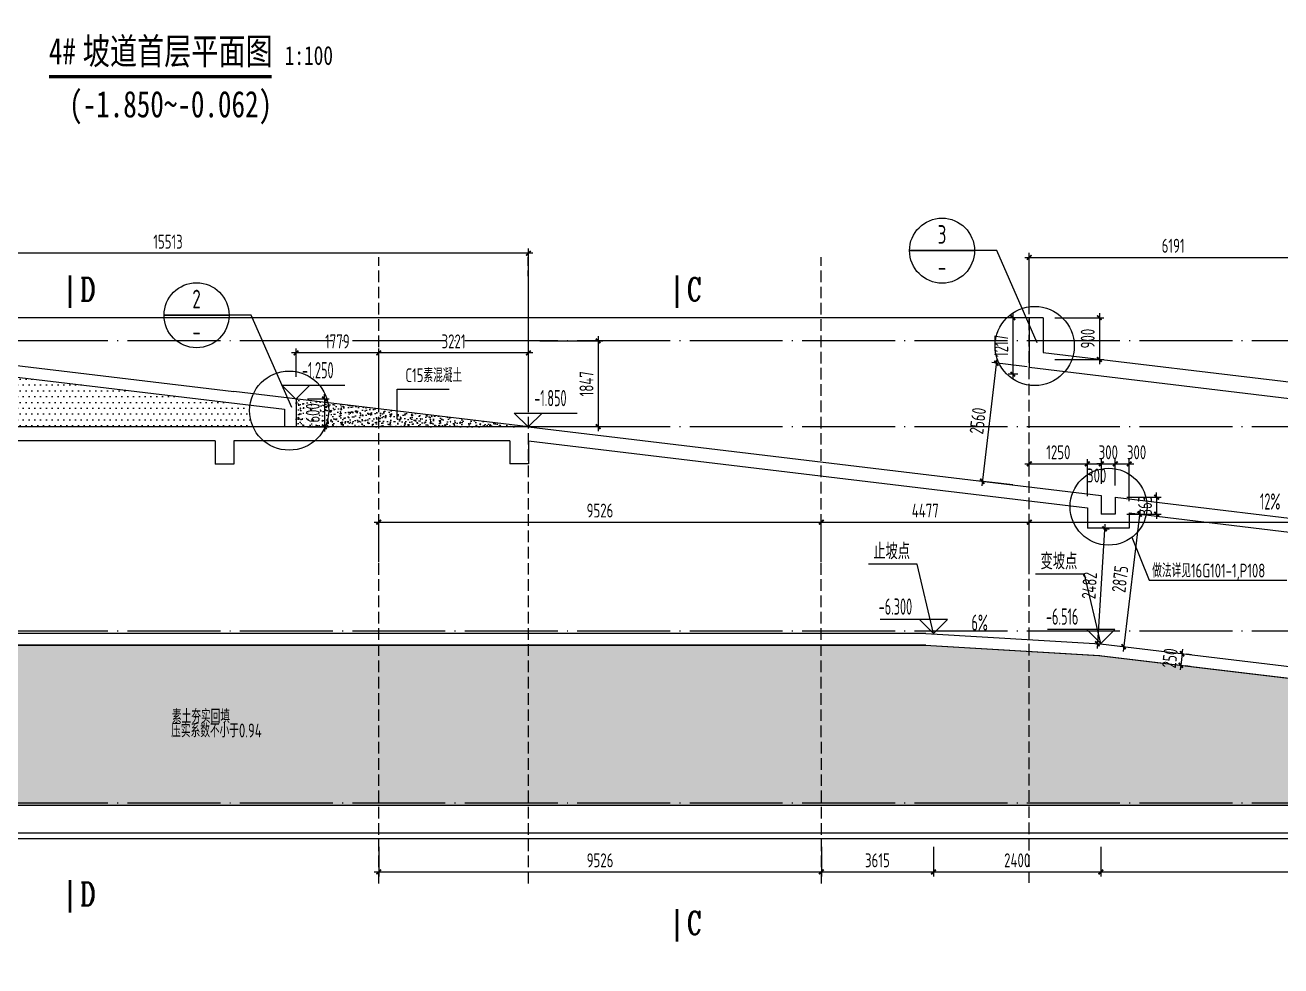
# Model space of a CAD drawing. Extents: x -351812 to 1760238, y -3195696 to 63241.
# Drawn here: x 617166 to 644193, y -1712322 to -1692066 of the extents above; entities that cross this region are included whole.
import ezdxf
from ezdxf.enums import TextEntityAlignment as Align

# ---------------------------------------------------------------- set-up
doc = ezdxf.new("R2010")
doc.units = 0
doc.header["$LTSCALE"] = 1000
doc.header["$MEASUREMENT"] = 0
doc.linetypes.add('DASH', pattern=[0.35, 0.25, -0.1])
doc.linetypes.add('DOTE', pattern=[2.42, 2, -0.2, 0.02, -0.2])
for name, color, linetype in [('01-标注_标高', 200, 'Continuous'), ('01-标注_符号', 200, 'Continuous'), ('02-TEXT_标注', 130, 'Continuous'), ('3', 3, 'Continuous'), ('A-E_楼梯', 171, 'Continuous'), ('A_AXIS-轴线', 1, 'DOTE'), ('A_STR-砼墙', 51, 'Continuous'), ('AXIS', 3, 'Continuous'), ('DIM', 3, 'Continuous'), ('DIM_SYMB', 3, 'Continuous'), ('HATCH', 254, 'Continuous'), ('PUB_DIM', 3, 'Continuous'), ('PUB_TEXT', 7, 'Continuous'), ('THIN', 7, 'Continuous'), ('家具', 252, 'Continuous')]:
    doc.layers.add(name, color=color, linetype=linetype)
doc.styles.add('_TCH_DIM', font='ROS1', dxfattribs={"width": 0.8, "bigfont": 'JD'})
doc.styles.add('_TCH_LABEL', font='COMPLEX', dxfattribs={"bigfont": 'GBCBIG'})
doc.styles.get("Standard").update_dxf_attribs({"font": 'STXIHEI.TTF', "width": 0.75})
doc.styles.add('TSSD_Dimension', font='tssdeng.shx', dxfattribs={"width": 0.7, "bigfont": 'hztxt.shx'})
doc.styles.add('TSSD_Num', font='Tssdeng.shx', dxfattribs={"width": 0.7, "bigfont": 'hztxt.shx'})
doc.styles.add('TSSD_Rein', font='tssdeng.shx', dxfattribs={"width": 0.7, "bigfont": 'hztxt.shx'})
doc.dimstyles.new('TSAN_50_100', dxfattribs={"dimtxt": 350, "dimasz": 100, "dimexe": 100, "dimexo": 250, "dimgap": 100, "dimtad": 2, "dimlfac": 0.5, "dimzin": 0, "dimdsep": 46, "dimtxsty": 'TSSD_Dimension', "dimblk": 'CLOSEDBLANK', "dimblk1": 'CLOSEDBLANK', "dimblk2": 'CLOSEDBLANK', "dimcen": 0, "dimdle": 100, "dimclrt": 7, "dimadec": 0, "dimazin": 0, "dimtfac": 1, "dimtdec": 0, "dimtix": 1, "dimtmove": 2, "dimatfit": 3, "dimldrblk": 'CLOSEDBLANK', "dimfxl": 1, "dimtolj": 1, "dimtzin": 0, "dimarcsym": 0})
doc.dimstyles.new('TSSD_100_100', dxfattribs={"dimtxt": 300, "dimasz": 100, "dimexe": 100, "dimexo": 250, "dimgap": 100, "dimtad": 1, "dimdec": 0, "dimzin": 0, "dimdsep": 46, "dimtxsty": 'TSSD_Dimension', "dimblk": 'ARCHTICK', "dimblk1": 'ARCHTICK', "dimblk2": 'ARCHTICK', "dimcen": 0, "dimdle": 100, "dimclrt": 7, "dimadec": 0, "dimazin": 0, "dimtfac": 1, "dimtdec": 0, "dimtix": 1, "dimtmove": 2, "dimatfit": 3, "dimfxl": 1, "dimtolj": 1, "dimtzin": 0, "dimarcsym": 0})
pattern_1 = [(0, (0, -1563.02), (62.5, 125), [0, -125])]
pattern_2 = [(50, (0, -1563.02), (215.178055, -18.82564), [22.5, -247.5]), (355, (0, -1563.02), (-41.6254, 225.65764), [18, -198]), (100.4514, (17.93, -1564.59), (173.552815, 206.831863), [19.122057, -210.342634]), (46.1842, (0, -1503.02), (320.172315, -49.655704), [33.75, -371.25]), (96.6356, (26.68, -1507.15), (280.39881, 292.23536), [28.683086, -315.5139]), (351.1842, (0, -1503), (280.398584, 292.23558), [27, -297]), (21, (30, -1518.02), (179.072116, -120.785667), [22.5, -247.5]), (326, (30, -1518.02), (72.9946, 217.545014), [18, -198]), (71.4514, (44.92, -1528.08), (252.066789, 96.75915), [19.122057, -210.342634]), (37.5, (0, -1563.02), (3.6479566, 99.868156), [0, -195.6, 0, -201, 0, -198.75]), (7.5, (0, -1563.02), (78.920861, 118.3235136), [0, -114.6, 0, -191.1, 0, -75.75]), (327.5, (-66.9, -1563.02), (160.146731, -6.7664615), [0, -75, 0, -234, 0, -310.5]), (317.5, (-96.9, -1563.02), (174.955851, 30.031495), [0, -97.5, 0, -155.4, 0, -220.5])]

# ---------------------------------------------------------------- blocks, each defined once
blk = doc.blocks.new('_ArchTick')
at = {"color": 0, "linetype": 'ByBlock', "const_width": 0.4}
blk.add_lwpolyline([(-0.5, -0.5), (0.5, 0.5)], dxfattribs=at)
blk = doc.blocks.new('*D5')
at = {"layer": 'Defpoints', "color": 0, "transparency": 16777216}
for p in [(634302, -1702767), (624776, -1703879), (634302, -1703879)]:
    blk.add_point(p, dxfattribs=at)
at = {"layer": 'DIM', "color": 0, "lineweight": -2, "transparency": 16777216}
for p, q in [((624776, -1703629), (624776, -1702667)), ((634302, -1703629), (634302, -1702667)), ((624676, -1702767), (634402, -1702767))]:
    blk.add_line(p, q, dxfattribs=at)
at = {"layer": 'DIM', "color": 0, "lineweight": -2, "transparency": 16777216, "xscale": 100, "yscale": 100, "zscale": 100, "rotation": 180}
blk.add_blockref('_ArchTick', (624776, -1702767), dxfattribs=at)
at = {"layer": 'DIM', "color": 0, "lineweight": -2, "transparency": 16777216, "xscale": 100, "yscale": 100, "zscale": 100}
blk.add_blockref('_ArchTick', (634302, -1702767), dxfattribs=at)
at = {"layer": 'DIM', "color": 7, "transparency": 16777216, "insert": (629539, -1702517), "char_height": 300, "attachment_point": 5, "style": 'TSSD_Dimension'}
blk.add_mtext('\\A1;9526', dxfattribs=at)
blk = doc.blocks.new('*D6')
at = {"layer": 'Defpoints', "color": 0, "transparency": 16777216}
for p in [(638779, -1702767), (634302, -1703879), (638779, -1703879)]:
    blk.add_point(p, dxfattribs=at)
at = {"layer": 'DIM', "color": 0, "lineweight": -2, "transparency": 16777216}
for p, q in [((634302, -1703629), (634302, -1702667)), ((638779, -1703629), (638779, -1702667)), ((634202, -1702767), (638879, -1702767))]:
    blk.add_line(p, q, dxfattribs=at)
at = {"layer": 'DIM', "color": 0, "lineweight": -2, "transparency": 16777216, "xscale": 100, "yscale": 100, "zscale": 100, "rotation": 180}
blk.add_blockref('_ArchTick', (634302, -1702767), dxfattribs=at)
at = {"layer": 'DIM', "color": 0, "lineweight": -2, "transparency": 16777216, "xscale": 100, "yscale": 100, "zscale": 100}
blk.add_blockref('_ArchTick', (638779, -1702767), dxfattribs=at)
at = {"layer": 'DIM', "color": 7, "transparency": 16777216, "insert": (636540, -1702517), "char_height": 300, "attachment_point": 5, "style": 'TSSD_Dimension'}
blk.add_mtext('\\A1;4477', dxfattribs=at)
blk = doc.blocks.new('*D7')
at = {"layer": 'Defpoints', "color": 0, "transparency": 16777216}
for p in [(657101, -1702767), (638779, -1703879), (657101, -1703879)]:
    blk.add_point(p, dxfattribs=at)
at = {"layer": 'DIM', "color": 0, "lineweight": -2, "transparency": 16777216}
for p, q in [((638779, -1703629), (638779, -1702667)), ((657101, -1703629), (657101, -1702667)), ((638679, -1702767), (657201, -1702767))]:
    blk.add_line(p, q, dxfattribs=at)
at = {"layer": 'DIM', "color": 0, "lineweight": -2, "transparency": 16777216, "xscale": 100, "yscale": 100, "zscale": 100, "rotation": 180}
blk.add_blockref('_ArchTick', (638779, -1702767), dxfattribs=at)
at = {"layer": 'DIM', "color": 0, "lineweight": -2, "transparency": 16777216, "xscale": 100, "yscale": 100, "zscale": 100}
blk.add_blockref('_ArchTick', (657101, -1702767), dxfattribs=at)
at = {"layer": 'DIM', "color": 7, "transparency": 16777216, "insert": (647940, -1702517), "char_height": 300, "attachment_point": 5, "style": 'TSSD_Dimension'}
blk.add_mtext('\\A1;18322', dxfattribs=at)
blk = doc.blocks.new('*D21')
at = {"layer": 'Defpoints', "color": 0, "transparency": 16777216}
for p in [(636718, -1709507), (640318, -1709507), (640318, -1710298)]:
    blk.add_point(p, dxfattribs=at)
at = {"layer": 'DIM', "color": 0, "lineweight": -2, "transparency": 16777216}
for p, q in [((636718, -1709757), (636718, -1710398)), ((640318, -1709757), (640318, -1710398)), ((636618, -1710298), (640418, -1710298))]:
    blk.add_line(p, q, dxfattribs=at)
at = {"layer": 'DIM', "color": 0, "lineweight": -2, "transparency": 16777216, "xscale": 100, "yscale": 100, "zscale": 100, "rotation": 180}
blk.add_blockref('_ArchTick', (636718, -1710298), dxfattribs=at)
at = {"layer": 'DIM', "color": 0, "lineweight": -2, "transparency": 16777216, "xscale": 100, "yscale": 100, "zscale": 100}
blk.add_blockref('_ArchTick', (640318, -1710298), dxfattribs=at)
at = {"layer": 'DIM', "color": 7, "transparency": 16777216, "insert": (638518, -1710048), "char_height": 300, "attachment_point": 5, "style": 'TSSD_Dimension'}
blk.add_mtext('\\A1;2400', dxfattribs=at)
blk = doc.blocks.new('*D22')
at = {"layer": 'Defpoints', "color": 0, "transparency": 16777216}
for p in [(624777, -1709507), (634303, -1709507), (634303, -1710298)]:
    blk.add_point(p, dxfattribs=at)
at = {"layer": 'DIM', "color": 0, "lineweight": -2, "transparency": 16777216}
for p, q in [((624777, -1709757), (624777, -1710398)), ((634303, -1709757), (634303, -1710398)), ((624677, -1710298), (634403, -1710298))]:
    blk.add_line(p, q, dxfattribs=at)
at = {"layer": 'DIM', "color": 0, "lineweight": -2, "transparency": 16777216, "xscale": 100, "yscale": 100, "zscale": 100, "rotation": 180}
blk.add_blockref('_ArchTick', (624777, -1710298), dxfattribs=at)
at = {"layer": 'DIM', "color": 0, "lineweight": -2, "transparency": 16777216, "xscale": 100, "yscale": 100, "zscale": 100}
blk.add_blockref('_ArchTick', (634303, -1710298), dxfattribs=at)
at = {"layer": 'DIM', "color": 7, "transparency": 16777216, "insert": (629540, -1710048), "char_height": 300, "attachment_point": 5, "style": 'TSSD_Dimension'}
blk.add_mtext('\\A1;9526', dxfattribs=at)
blk = doc.blocks.new('*D29')
at = {"layer": 'Defpoints', "color": 0, "transparency": 16777216}
for p in [(640029, -1701513), (638779, -1702009), (640029, -1702461)]:
    blk.add_point(p, dxfattribs=at)
at = {"layer": 'DIM', "color": 0, "lineweight": -2, "transparency": 16777216}
for p, q in [((638679, -1701513), (640129, -1701513)), ((638779, -1701759), (638779, -1701413)), ((640029, -1702211), (640029, -1701413))]:
    blk.add_line(p, q, dxfattribs=at)
at = {"layer": 'DIM', "color": 0, "lineweight": -2, "transparency": 16777216, "xscale": 100, "yscale": 100, "zscale": 100, "rotation": 180}
blk.add_blockref('_ArchTick', (638779, -1701513), dxfattribs=at)
at = {"layer": 'DIM', "color": 0, "lineweight": -2, "transparency": 16777216, "xscale": 100, "yscale": 100, "zscale": 100}
blk.add_blockref('_ArchTick', (640029, -1701513), dxfattribs=at)
at = {"layer": 'DIM', "color": 7, "transparency": 16777216, "insert": (639404, -1701263), "char_height": 300, "attachment_point": 5, "style": 'TSSD_Dimension'}
blk.add_mtext('\\A1;1250', dxfattribs=at)
blk = doc.blocks.new('*D30')
at = {"layer": 'Defpoints', "color": 0, "transparency": 16777216}
for p in [(640329, -1701513), (640329, -1702195), (640029, -1702461)]:
    blk.add_point(p, dxfattribs=at)
at = {"layer": 'DIM', "color": 0, "lineweight": -2, "transparency": 16777216}
for p, q in [((639929, -1701513), (640429, -1701513)), ((640029, -1702211), (640029, -1701413)), ((640329, -1701945), (640329, -1701413))]:
    blk.add_line(p, q, dxfattribs=at)
at = {"layer": 'DIM', "color": 0, "lineweight": -2, "transparency": 16777216, "xscale": 100, "yscale": 100, "zscale": 100, "rotation": 180}
blk.add_blockref('_ArchTick', (640029, -1701513), dxfattribs=at)
at = {"layer": 'DIM', "color": 0, "lineweight": -2, "transparency": 16777216, "xscale": 100, "yscale": 100, "zscale": 100}
blk.add_blockref('_ArchTick', (640329, -1701513), dxfattribs=at)
at = {"layer": 'DIM', "color": 7, "transparency": 16777216, "insert": (640229, -1701763), "char_height": 300, "attachment_point": 5, "style": 'TSSD_Dimension'}
blk.add_mtext('\\A1;300', dxfattribs=at)
blk = doc.blocks.new('*D31')
at = {"layer": 'Defpoints', "color": 0, "transparency": 16777216}
for p in [(640629, -1701513), (640329, -1702195), (640629, -1702231)]:
    blk.add_point(p, dxfattribs=at)
at = {"layer": 'DIM', "color": 0, "lineweight": -2, "transparency": 16777216}
for p, q in [((640329, -1701513), (640229, -1701513)), ((640329, -1701945), (640329, -1701413)), ((640329, -1701513), (640629, -1701513)), ((640629, -1701981), (640629, -1701413)), ((640629, -1701513), (640729, -1701513))]:
    blk.add_line(p, q, dxfattribs=at)
at = {"layer": 'DIM', "color": 0, "lineweight": -2, "transparency": 16777216, "xscale": 100, "yscale": 100, "zscale": 100}
blk.add_blockref('_ArchTick', (640329, -1701513), dxfattribs=at)
at = {"layer": 'DIM', "color": 0, "lineweight": -2, "transparency": 16777216, "xscale": 100, "yscale": 100, "zscale": 100, "rotation": 180}
blk.add_blockref('_ArchTick', (640629, -1701513), dxfattribs=at)
at = {"layer": 'DIM', "color": 7, "transparency": 16777216, "insert": (640479, -1701263), "char_height": 300, "attachment_point": 5, "style": 'TSSD_Dimension'}
blk.add_mtext('\\A1;300', dxfattribs=at)
blk = doc.blocks.new('*D32')
at = {"layer": 'Defpoints', "color": 0, "transparency": 16777216}
for p in [(640929, -1701513), (640629, -1702231), (640929, -1702569)]:
    blk.add_point(p, dxfattribs=at)
at = {"layer": 'DIM', "color": 0, "lineweight": -2, "transparency": 16777216}
for p, q in [((640529, -1701513), (641029, -1701513)), ((640629, -1701981), (640629, -1701413)), ((640929, -1702319), (640929, -1701413))]:
    blk.add_line(p, q, dxfattribs=at)
at = {"layer": 'DIM', "color": 0, "lineweight": -2, "transparency": 16777216, "xscale": 100, "yscale": 100, "zscale": 100, "rotation": 180}
blk.add_blockref('_ArchTick', (640629, -1701513), dxfattribs=at)
at = {"layer": 'DIM', "color": 0, "lineweight": -2, "transparency": 16777216, "xscale": 100, "yscale": 100, "zscale": 100}
blk.add_blockref('_ArchTick', (640929, -1701513), dxfattribs=at)
at = {"layer": 'DIM', "color": 7, "transparency": 16777216, "insert": (641087, -1701263), "char_height": 300, "attachment_point": 5, "style": 'TSSD_Dimension'}
blk.add_mtext('\\A1;300', dxfattribs=at)
blk = doc.blocks.new('*D33')
at = {"layer": 'Defpoints', "color": 0, "transparency": 16777216}
for p in [(640629, -1702231), (640629, -1702594), (641519, -1702594)]:
    blk.add_point(p, dxfattribs=at)
at = {"layer": 'DIM', "color": 0, "lineweight": -2, "transparency": 16777216}
for p, q in [((641519, -1702231), (641519, -1702131)), ((640879, -1702231), (641619, -1702231)), ((641519, -1702231), (641519, -1702594)), ((640879, -1702594), (641619, -1702594)), ((641519, -1702594), (641519, -1702694))]:
    blk.add_line(p, q, dxfattribs=at)
at = {"layer": 'DIM', "color": 0, "lineweight": -2, "transparency": 16777216, "xscale": 100, "yscale": 100, "zscale": 100}
for p, rotation in [((641519, -1702231), 270), ((641519, -1702594), 90)]:
    blk.add_blockref('_ArchTick', p, dxfattribs=dict(at, rotation=rotation))
at = {"layer": 'DIM', "color": 7, "transparency": 16777216, "insert": (641269, -1702412), "char_height": 300, "attachment_point": 5, "rotation": 90, "style": 'TSSD_Dimension'}
blk.add_mtext('\\A1;363', dxfattribs=at)
blk = doc.blocks.new('*D38')
at = {"layer": 'Defpoints', "color": 0, "transparency": 16777216}
for p in [(624776, -1699125), (624776, -1700492), (627997, -1700492)]:
    blk.add_point(p, dxfattribs=at)
at = {"layer": 'DIM', "color": 0, "lineweight": -2, "transparency": 16777216}
for p, q in [((628097, -1699125), (624676, -1699125)), ((624776, -1700242), (624776, -1699025)), ((627997, -1700242), (627997, -1699025))]:
    blk.add_line(p, q, dxfattribs=at)
at = {"layer": 'DIM', "color": 0, "lineweight": -2, "transparency": 16777216, "xscale": 100, "yscale": 100, "zscale": 100, "rotation": 180}
blk.add_blockref('_ArchTick', (624776, -1699125), dxfattribs=at)
at = {"layer": 'DIM', "color": 0, "lineweight": -2, "transparency": 16777216, "xscale": 100, "yscale": 100, "zscale": 100}
blk.add_blockref('_ArchTick', (627997, -1699125), dxfattribs=at)
at = {"layer": 'DIM', "color": 7, "transparency": 16777216, "insert": (626387, -1698875), "char_height": 300, "attachment_point": 5, "style": 'TSSD_Dimension'}
blk.add_mtext('\\A1;3221', dxfattribs=at)
blk = doc.blocks.new('ts_idx')
at = {"color": 0, "linetype": 'ByBlock', "lineweight": -2}
blk.add_line((-0.5, 0), (0.5, 0), dxfattribs=at)
blk.add_circle((0, 0), 0.5, dxfattribs=at)
at = {"color": 0, "linetype": 'ByBlock', "lineweight": -2, "style": 'TSSD_Num', "width": 0.7}
for tag, p in [('1', (0, 0.25)), ('A', (0, -0.25))]:
    blk.add_attdef(tag, text='', height=0.286, dxfattribs=at).set_placement(p, align=Align.MIDDLE_CENTER)
blk = doc.blocks.new('*D148')
at = {"layer": 'Defpoints', "color": 0, "transparency": 16777216}
for p in [(612484, -1696979), (612484, -1698359), (627997, -1700465)]:
    blk.add_point(p, dxfattribs=at)
at = {"layer": 'DIM', "color": 0, "lineweight": -2, "transparency": 16777216}
for p, q in [((628097, -1696979), (612384, -1696979)), ((612484, -1698109), (612484, -1696879)), ((627997, -1700215), (627997, -1696879))]:
    blk.add_line(p, q, dxfattribs=at)
at = {"layer": 'DIM', "color": 0, "lineweight": -2, "transparency": 16777216, "xscale": 100, "yscale": 100, "zscale": 100, "rotation": 180}
blk.add_blockref('_ArchTick', (612484, -1696979), dxfattribs=at)
at = {"layer": 'DIM', "color": 0, "lineweight": -2, "transparency": 16777216, "xscale": 100, "yscale": 100, "zscale": 100}
blk.add_blockref('_ArchTick', (627997, -1696979), dxfattribs=at)
at = {"layer": 'DIM', "color": 7, "transparency": 16777216, "insert": (620241, -1696729), "char_height": 300, "attachment_point": 5, "style": 'TSSD_Dimension'}
blk.add_mtext('\\A1;15513', dxfattribs=at)
blk = doc.blocks.new('*D157')
at = {"layer": 'Defpoints', "color": 0, "transparency": 16777216}
for p in [(642024, -1705596), (641995, -1705844), (642039, -1705850)]:
    blk.add_point(p, dxfattribs=at)
at = {"layer": 'DIM', "color": 0, "lineweight": -2, "transparency": 16777216}
for p, q in [((642068, -1705601), (642039, -1705850)), ((642068, -1705601), (642080, -1705502)), ((642273, -1705626), (642167, -1705613)), ((642039, -1705850), (642027, -1705949)), ((642243, -1705874), (642138, -1705861))]:
    blk.add_line(p, q, dxfattribs=at)
at = {"layer": 'DIM', "color": 0, "lineweight": -2, "transparency": 16777216, "xscale": 100, "yscale": 100, "zscale": 100}
for p, rotation in [((642068, -1705601), 263.2000000000007), ((642039, -1705850), 83.20000000000067)]:
    blk.add_blockref('_ArchTick', p, dxfattribs=dict(at, rotation=rotation))
at = {"layer": 'DIM', "color": 7, "transparency": 16777216, "insert": (641805, -1705696), "char_height": 300, "attachment_point": 5, "rotation": 83.2, "style": 'TSSD_Dimension'}
blk.add_mtext('\\A1;250', dxfattribs=at)
blk = doc.blocks.new('*D158')
at = {"layer": 'Defpoints', "color": 0, "transparency": 16777216}
for p in [(638779, -1698365), (638424, -1699581), (638779, -1699581)]:
    blk.add_point(p, dxfattribs=at)
at = {"layer": 'DIM', "color": 0, "lineweight": -2, "transparency": 16777216}
for p, q in [((638529, -1698365), (638324, -1698365)), ((638424, -1698265), (638424, -1699681)), ((638529, -1699581), (638324, -1699581))]:
    blk.add_line(p, q, dxfattribs=at)
at = {"layer": 'DIM', "color": 0, "lineweight": -2, "transparency": 16777216, "xscale": 100, "yscale": 100, "zscale": 100}
for p, rotation in [((638424, -1698365), 90), ((638424, -1699581), 270)]:
    blk.add_blockref('_ArchTick', p, dxfattribs=dict(at, rotation=rotation))
at = {"layer": 'DIM', "color": 7, "transparency": 16777216, "insert": (638174, -1698973), "char_height": 300, "attachment_point": 5, "rotation": 90, "style": 'TSSD_Dimension'}
blk.add_mtext('\\A1;1217', dxfattribs=at)
blk = doc.blocks.new('*D159')
at = {"layer": 'Defpoints', "color": 0, "transparency": 16777216}
for p in [(639079, -1698365), (639079, -1699265), (640286, -1699265)]:
    blk.add_point(p, dxfattribs=at)
at = {"layer": 'DIM', "color": 0, "lineweight": -2, "transparency": 16777216}
for p, q in [((639329, -1698365), (640386, -1698365)), ((640286, -1698265), (640286, -1699365)), ((639329, -1699265), (640386, -1699265))]:
    blk.add_line(p, q, dxfattribs=at)
at = {"layer": 'DIM', "color": 0, "lineweight": -2, "transparency": 16777216, "xscale": 100, "yscale": 100, "zscale": 100}
for p, rotation in [((640286, -1698365), 90), ((640286, -1699265), 270)]:
    blk.add_blockref('_ArchTick', p, dxfattribs=dict(at, rotation=rotation))
at = {"layer": 'DIM', "color": 7, "transparency": 16777216, "insert": (640036, -1698815), "char_height": 300, "attachment_point": 5, "rotation": 90, "style": 'TSSD_Dimension'}
blk.add_mtext('\\A1;900', dxfattribs=at)
blk = doc.blocks.new('*D163')
at = {"layer": 'Defpoints', "color": 0, "transparency": 16777216}
for p in [(622997, -1700115), (622997, -1700715), (623608, -1700715)]:
    blk.add_point(p, dxfattribs=at)
at = {"layer": 'DIM', "color": 0, "lineweight": -2, "transparency": 16777216}
for p, q in [((623247, -1700115), (623708, -1700115)), ((623608, -1700115), (623608, -1700015)), ((623608, -1700115), (623608, -1700715)), ((623247, -1700715), (623708, -1700715)), ((623608, -1700715), (623608, -1700815))]:
    blk.add_line(p, q, dxfattribs=at)
at = {"layer": 'DIM', "color": 0, "lineweight": -2, "transparency": 16777216, "xscale": 100, "yscale": 100, "zscale": 100}
for p, rotation in [((623608, -1700115), 270), ((623608, -1700715), 90)]:
    blk.add_blockref('_ArchTick', p, dxfattribs=dict(at, rotation=rotation))
at = {"layer": 'DIM', "color": 7, "transparency": 16777216, "insert": (623358, -1700415), "char_height": 300, "attachment_point": 5, "rotation": 90, "style": 'TSSD_Dimension'}
blk.add_mtext('\\A1;600', dxfattribs=at)
blk = doc.blocks.new('*D164')
at = {"layer": 'Defpoints', "color": 0, "transparency": 16777216}
for p in [(622997, -1699125), (622997, -1699892), (624776, -1700106)]:
    blk.add_point(p, dxfattribs=at)
at = {"layer": 'DIM', "color": 0, "lineweight": -2, "transparency": 16777216}
for p, q in [((624876, -1699125), (622897, -1699125)), ((622997, -1699642), (622997, -1699025)), ((624776, -1699856), (624776, -1699025))]:
    blk.add_line(p, q, dxfattribs=at)
at = {"layer": 'DIM', "color": 0, "lineweight": -2, "transparency": 16777216, "xscale": 100, "yscale": 100, "zscale": 100, "rotation": 180}
blk.add_blockref('_ArchTick', (622997, -1699125), dxfattribs=at)
at = {"layer": 'DIM', "color": 0, "lineweight": -2, "transparency": 16777216, "xscale": 100, "yscale": 100, "zscale": 100}
blk.add_blockref('_ArchTick', (624776, -1699125), dxfattribs=at)
at = {"layer": 'DIM', "color": 7, "transparency": 16777216, "insert": (623887, -1698875), "char_height": 300, "attachment_point": 5, "style": 'TSSD_Dimension'}
blk.add_mtext('\\A1;1779', dxfattribs=at)
blk = doc.blocks.new('*D210')
at = {"layer": 'Defpoints', "color": 0, "transparency": 16777216}
for p in [(627997, -1698865), (627997, -1700711), (629498, -1700711)]:
    blk.add_point(p, dxfattribs=at)
at = {"layer": 'DIM', "color": 0, "lineweight": -2, "transparency": 16777216}
for p, q in [((628247, -1698865), (629598, -1698865)), ((629498, -1698765), (629498, -1700811)), ((628247, -1700711), (629598, -1700711))]:
    blk.add_line(p, q, dxfattribs=at)
at = {"layer": 'DIM', "color": 0, "lineweight": -2, "transparency": 16777216, "xscale": 100, "yscale": 100, "zscale": 100}
for p, rotation in [((629498, -1698865), 90), ((629498, -1700711), 270)]:
    blk.add_blockref('_ArchTick', p, dxfattribs=dict(at, rotation=rotation))
at = {"layer": 'DIM', "color": 7, "transparency": 16777216, "insert": (629248, -1699788), "char_height": 300, "attachment_point": 5, "rotation": 90, "style": 'TSSD_Dimension'}
blk.add_mtext('\\A1;1847', dxfattribs=at)
blk = doc.blocks.new('_ClosedBlank')
at = {"color": 0}
blk.add_lwpolyline([(0, 0, 0, 0.658, 0), (-2.5, 0, 0.658, 0.658, 0)], format="xyseb", dxfattribs=at)
blk = doc.blocks.new('*D231')
at = {"layer": 'Defpoints', "color": 0, "transparency": 16777216}
for p in [(662275, -1615484), (659355, -1615724), (663898, -1616441), (660231, -1617603), (666712, -1629133)]:
    blk.add_point(p, dxfattribs=at)
at = {"layer": 'DIM', "color": 0, "lineweight": -2, "transparency": 16777216}
blk.add_line((663844, -1616197), (663588, -1615040), dxfattribs=at)
blk.add_arc((667720, -1633681), 18994, 102.8017, 114.6769, dxfattribs=at)
at = {"layer": 'DIM', "color": 0, "lineweight": -2, "transparency": 16777216, "xscale": 100, "yscale": 100, "zscale": 100}
for p, rotation in [((663609, -1615137), 12.65083856038413), ((659700, -1616464), 204.8277665480885)]:
    blk.add_blockref('_ClosedBlank', p, dxfattribs=dict(at, rotation=rotation))
blk = doc.blocks.new('*D232')
at = {"layer": 'Defpoints', "color": 0, "transparency": 16777216}
for p in [(659355, -1615724), (657265, -1617487), (660231, -1617603), (653938, -1621626), (662721, -1631210)]:
    blk.add_point(p, dxfattribs=at)
at = {"layer": 'DIM', "color": 0, "lineweight": -2, "transparency": 16777216}
blk.add_line((653769, -1621442), (652965, -1620564), dxfattribs=at)
blk.add_arc((670550, -1639755), 25929, 115.1996, 132.279, dxfattribs=at)
at = {"layer": 'DIM', "color": 0, "lineweight": -2, "transparency": 16777216, "xscale": 100, "yscale": 100, "zscale": 100}
for p, rotation in [((659600, -1616250), 25.08907469892054), ((653032, -1620637), 222.3895292375906)]:
    blk.add_blockref('_ClosedBlank', p, dxfattribs=dict(at, rotation=rotation))
blk = doc.blocks.new('*D282')
at = {"layer": 'Defpoints', "color": 0, "transparency": 16777216}
for p in [(640829, -1702557), (640486, -1705412), (640808, -1705450)]:
    blk.add_point(p, dxfattribs=at)
at = {"layer": 'DIM', "color": 0, "lineweight": -2, "transparency": 16777216}
for p, q in [((641163, -1702496), (640797, -1705549)), ((641077, -1702587), (641250, -1702607)), ((640735, -1705441), (640908, -1705462))]:
    blk.add_line(p, q, dxfattribs=at)
at = {"layer": 'DIM', "color": 0, "lineweight": -2, "transparency": 16777216, "xscale": 100, "yscale": 100, "zscale": 100}
for p, rotation in [((641151, -1702595), 83.15722658736848), ((640808, -1705450), 263.1572265873685)]:
    blk.add_blockref('_ArchTick', p, dxfattribs=dict(at, rotation=rotation))
at = {"layer": 'DIM', "color": 7, "transparency": 16777216, "insert": (640732, -1703993), "char_height": 300, "attachment_point": 5, "rotation": 83.1572, "style": 'TSSD_Dimension'}
blk.add_mtext('\\A1;2875', dxfattribs=at)
blk = doc.blocks.new('*D283')
at = {"layer": 'Defpoints', "color": 0, "transparency": 16777216}
for p in [(640129, -1702894), (639974, -1705370), (640244, -1705387)]:
    blk.add_point(p, dxfattribs=at)
at = {"layer": 'DIM', "color": 0, "lineweight": -2, "transparency": 16777216}
for p, q in [((640405, -1702811), (640238, -1705487)), ((640378, -1702909), (640499, -1702917)), ((640224, -1705386), (640344, -1705393))]:
    blk.add_line(p, q, dxfattribs=at)
at = {"layer": 'DIM', "color": 0, "lineweight": -2, "transparency": 16777216, "xscale": 100, "yscale": 100, "zscale": 100}
for p, rotation in [((640399, -1702910), 86.42809192178406), ((640244, -1705387), 266.428091921784)]:
    blk.add_blockref('_ArchTick', p, dxfattribs=dict(at, rotation=rotation))
at = {"layer": 'DIM', "color": 7, "transparency": 16777216, "insert": (640072, -1704133), "char_height": 300, "attachment_point": 5, "rotation": 86.4281, "style": 'TSSD_Dimension'}
blk.add_mtext('\\A1;2482', dxfattribs=at)
blk = doc.blocks.new('*D2370')
at = {"layer": 'Defpoints', "color": 0, "transparency": 16777216}
for p in [(640318, -1709507), (657101, -1709507), (657101, -1710298)]:
    blk.add_point(p, dxfattribs=at)
at = {"layer": 'DIM', "color": 0, "lineweight": -2, "transparency": 16777216}
for p, q in [((640318, -1709757), (640318, -1710398)), ((657101, -1709757), (657101, -1710398)), ((640218, -1710298), (657201, -1710298))]:
    blk.add_line(p, q, dxfattribs=at)
at = {"layer": 'DIM', "color": 0, "lineweight": -2, "transparency": 16777216, "xscale": 100, "yscale": 100, "zscale": 100, "rotation": 180}
blk.add_blockref('_ArchTick', (640318, -1710298), dxfattribs=at)
at = {"layer": 'DIM', "color": 0, "lineweight": -2, "transparency": 16777216, "xscale": 100, "yscale": 100, "zscale": 100}
blk.add_blockref('_ArchTick', (657101, -1710298), dxfattribs=at)
at = {"layer": 'DIM', "color": 7, "transparency": 16777216, "insert": (648709, -1710048), "char_height": 300, "attachment_point": 5, "style": 'TSSD_Dimension'}
blk.add_mtext('\\A1;16783', dxfattribs=at)
blk = doc.blocks.new('*D2371')
at = {"layer": 'Defpoints', "color": 0, "transparency": 16777216}
for p in [(634303, -1709507), (636718, -1709507), (636718, -1710298)]:
    blk.add_point(p, dxfattribs=at)
at = {"layer": 'DIM', "color": 0, "lineweight": -2, "transparency": 16777216}
for p, q in [((634303, -1709757), (634303, -1710398)), ((636718, -1709757), (636718, -1710398)), ((634203, -1710298), (636818, -1710298))]:
    blk.add_line(p, q, dxfattribs=at)
at = {"layer": 'DIM', "color": 0, "lineweight": -2, "transparency": 16777216, "xscale": 100, "yscale": 100, "zscale": 100, "rotation": 180}
blk.add_blockref('_ArchTick', (634303, -1710298), dxfattribs=at)
at = {"layer": 'DIM', "color": 0, "lineweight": -2, "transparency": 16777216, "xscale": 100, "yscale": 100, "zscale": 100}
blk.add_blockref('_ArchTick', (636718, -1710298), dxfattribs=at)
at = {"layer": 'DIM', "color": 7, "transparency": 16777216, "insert": (635510, -1710048), "char_height": 300, "attachment_point": 5, "style": 'TSSD_Dimension'}
blk.add_mtext('\\A1;3615', dxfattribs=at)
blk = doc.blocks.new('*D2374')
at = {"layer": 'Defpoints', "color": 0, "transparency": 16777216}
for p in [(644970, -1697066), (638779, -1698365), (644970, -1699519)]:
    blk.add_point(p, dxfattribs=at)
at = {"layer": 'DIM', "color": 0, "lineweight": -2, "transparency": 16777216}
for p, q in [((638779, -1698115), (638779, -1696966)), ((644970, -1699269), (644970, -1696966)), ((638679, -1697066), (645070, -1697066))]:
    blk.add_line(p, q, dxfattribs=at)
at = {"layer": 'DIM', "color": 0, "lineweight": -2, "transparency": 16777216, "xscale": 100, "yscale": 100, "zscale": 100, "rotation": 180}
blk.add_blockref('_ArchTick', (638779, -1697066), dxfattribs=at)
at = {"layer": 'DIM', "color": 0, "lineweight": -2, "transparency": 16777216, "xscale": 100, "yscale": 100, "zscale": 100}
blk.add_blockref('_ArchTick', (644970, -1697066), dxfattribs=at)
at = {"layer": 'DIM', "color": 7, "transparency": 16777216, "insert": (641874, -1696816), "char_height": 300, "attachment_point": 5, "style": 'TSSD_Dimension'}
blk.add_mtext('\\A1;6191', dxfattribs=at)
blk = doc.blocks.new('*D2376')
at = {"layer": 'Defpoints', "color": 0, "transparency": 16777216}
for p in [(638978, -1699454), (637766, -1701887), (638673, -1701996)]:
    blk.add_point(p, dxfattribs=at)
at = {"layer": 'DIM', "color": 0, "lineweight": -2, "transparency": 16777216}
for p, q in [((638083, -1699246), (637754, -1701986)), ((638730, -1699424), (637972, -1699333)), ((638425, -1701966), (637667, -1701875))]:
    blk.add_line(p, q, dxfattribs=at)
at = {"layer": 'DIM', "color": 0, "lineweight": -2, "transparency": 16777216, "xscale": 100, "yscale": 100, "zscale": 100}
for p, rotation in [((638071, -1699345), 83.157226587376), ((637766, -1701887), 263.157226587376)]:
    blk.add_blockref('_ArchTick', p, dxfattribs=dict(at, rotation=rotation))
at = {"layer": 'DIM', "color": 7, "transparency": 16777216, "insert": (637671, -1700586), "char_height": 300, "attachment_point": 5, "rotation": 83.1572, "style": 'TSSD_Dimension'}
blk.add_mtext('\\A1;2560', dxfattribs=at)

msp = doc.modelspace()

# ---------------------------------------------------------------- hatches: boundary and pattern name
at = {"layer": 'HATCH'}
h = msp.add_hatch(dxfattribs=at)
h.set_pattern_fill('CONCRETE', color=256, scale=30, style=0)
h.set_pattern_definition(pattern_2)
h.paths.add_polyline_path([(623701.129, -1700365.684, 0.049761597), (623684.33, -1700197.314), (622997.366, -1700114.878), (622997.366, -1700714.878), (623626.3, -1700714.878, 0.105942222)])
h.paths.add_polyline_path([(623132.661, -1700707.955), (623132.661, -1700121.802), (623582.661, -1700121.802), (623582.661, -1700707.955)], flags=24)
h = msp.add_hatch(dxfattribs=at)
h.set_pattern_fill('CONCRETE', color=256, scale=30, style=0)
h.set_pattern_definition(pattern_2)
h.paths.add_polyline_path([(624775.965, -1700328.31), (623684.33, -1700197.314, -0.049761597), (623701.129, -1700365.684, -0.105942222), (623626.3, -1700714.878), (624776.005, -1700714.878)])
h = msp.add_hatch(dxfattribs=at)
h.set_pattern_fill('CONCRETE', color=256, scale=30, style=0)
h.set_pattern_definition(pattern_2)
h.paths.add_polyline_path([(624775.965, -1700328.31), (624776.005, -1700714.878), (627988.676, -1700714.878), (627987.491, -1700713.693)])
at = {"layer": '家具'}
h = msp.add_hatch(dxfattribs=at)
h.set_pattern_fill('DOTS', color=256, scale=2000, style=0)
h.set_pattern_definition(pattern_1)
h.paths.add_polyline_path([(614852.031, -1699389.232), (612784.281, -1699204.642), (612784.281, -1700714.878), (622071.584, -1700714.878, -0.105942222), (621996.755, -1700365.684, -0.034771604), (622004.978, -1700247.585)])
h = msp.add_hatch(dxfattribs=at)
h.set_pattern_fill('DOTS', color=256, scale=2000, style=0)
h.set_pattern_definition(pattern_1)
h.paths.add_polyline_path([(640275.168, -1705638.883), (636534.273, -1705414.43), (607469.042, -1705414.878), (607469.042, -1708864.878), (662501.052, -1708864.878), (662501.052, -1708468.348), (657055.931, -1707651.58)])

# ---------------------------------------------------------------- linework, layer by layer
at = {"layer": '01-标注_标高'}
for p, q in [((622991.146, -1700117.349), (622691.154, -1699817.34)), ((622691.154, -1699817.34), (624047.717, -1699817.38)), ((622991.146, -1700117.349), (623291.154, -1699817.357)), ((627991.146, -1700717.349), (627691.154, -1700417.34)), ((627691.154, -1700417.34), (629047.717, -1700417.38)), ((627991.146, -1700717.349), (628291.154, -1700417.357)), ((637017.712, -1704864.887), (635567.262, -1704864.844)), ((636717.703, -1705164.878), (636417.712, -1704864.869)), ((636717.703, -1705164.878), (637017.712, -1704864.887)), ((640617.712, -1705080.887), (639167.262, -1705080.844)), ((640317.703, -1705380.878), (640017.712, -1705080.869)), ((640317.703, -1705380.878), (640617.712, -1705080.887))]:
    msp.add_line(p, q, dxfattribs=at)
at = {"layer": '01-标注_符号'}
for p, q in [((636363.765, -1703673.363), (635315.232, -1703673.363)), ((636717.711, -1705164.878), (636363.765, -1703673.363)), ((639963.765, -1703889.363), (638915.232, -1703889.363)), ((640317.711, -1705380.878), (639963.765, -1703889.363))]:
    msp.add_line(p, q, dxfattribs=at)
msp.add_lwpolyline([(637914.819, -1704940.713, 0, 0, 0), (638483.384, -1704998.142, 80, 0, 0), (638781.866, -1705028.291, 0, 0, 0)], format="xyseb", dxfattribs=at)
at = {"layer": '3'}
msp.add_line((638779.089, -1698364.861), (612484.281, -1698364.861), dxfattribs=at)
at = {"layer": 'A-E_楼梯', "linetype": 'DASH'}
for p, q in [((624777.042, -1710548.246), (624775.62, -1697060.887)), ((627998.042, -1710547.906), (627996.62, -1697060.547)), ((634303.042, -1710548.245), (634301.62, -1697060.887)), ((638778.62, -1710536.694), (638778.62, -1697060.887))]:
    msp.add_line(p, q, dxfattribs=at)
at = {"layer": 'A_AXIS-轴线'}
for p, q in [((679449.022, -1698864.878), (606739.23, -1698864.878)), ((679449.022, -1698864.878), (606739.23, -1698864.878)), ((679449.022, -1700714.878), (606739.23, -1700714.878)), ((679449.022, -1705114.878), (606739.23, -1705114.878)), ((679449.022, -1708814.878), (606044.486, -1708814.878))]:
    msp.add_line(p, q, dxfattribs=at)
at = {"layer": 'A_STR-砼墙'}
for p, q in [((638779.089, -1698364.861), (638779.028, -1699430.312)), ((639079.089, -1698364.879), (638779.089, -1698364.861)), ((639079.089, -1698364.879), (639079.046, -1699113.803)), ((614878.045, -1699140.56), (621660.037, -1699954.399)), ((639079.046, -1699113.803), (644719.62, -1699790.672)), ((614848.259, -1699388.779), (622747.366, -1700336.672)), ((638779.028, -1699430.312), (652400.417, -1701064.878)), ((627997.366, -1700714.878), (621660.037, -1699954.399)), ((622997.366, -1700114.878), (622997.366, -1700714.878)), ((622747.366, -1700336.672), (622747.366, -1700714.878)), ((627997.366, -1700714.878), (607469.042, -1700714.878)), ((627997.366, -1700714.878), (640328.9, -1702194.662)), ((621260.037, -1701014.878), (615080.037, -1701014.878)), ((621260.037, -1701014.878), (621260.023, -1701515.541)), ((621660.037, -1701014.878), (621660.023, -1701515.541)), ((627597.358, -1701014.878), (621660.037, -1701014.878)), ((627597.358, -1701014.878), (627597.343, -1701514.878)), ((627997.358, -1701017.03), (627997.343, -1701514.878)), ((627997.358, -1701017.03), (640028.9, -1702460.815)), ((621660.023, -1701515.541), (621260.023, -1701515.541)), ((627997.343, -1701514.878), (627597.343, -1701514.878)), ((640328.9, -1702194.662), (640328.9, -1702593.545)), ((640628.9, -1702230.662), (640628.9, -1702593.545)), ((640628.9, -1702230.662), (662801.048, -1704891.32)), ((640028.9, -1702460.815), (640028.9, -1702893.545)), ((640628.9, -1702593.545), (640328.9, -1702593.545)), ((640928.9, -1702568.815), (662401.041, -1705145.472)), ((640928.9, -1702568.815), (640928.9, -1702893.545)), ((640928.9, -1702893.545), (640028.9, -1702893.545)), ((636549.246, -1705164.878), (606969.042, -1705164.878)), ((636549.246, -1705164.878), (640312.335, -1705390.664)), ((640312.335, -1705390.664), (654351.04, -1707075.309)), ((636549.246, -1705414.878), (607469.042, -1705414.878)), ((636534.273, -1705414.43), (640297.362, -1705640.215)), ((640282.549, -1705638.883), (654321.254, -1707323.528)), ((662751.04, -1708864.878), (606969.042, -1708864.878)), ((662451.031, -1709464.878), (606969.042, -1709464.878)), ((679449.022, -1709584.878), (606969.042, -1709584.878))]:
    msp.add_line(p, q, dxfattribs=at)
at = {"layer": 'AXIS', "color": 3, "linetype": 'ByBlock'}
for centre, radius in [((638893.49, -1698974.64), 852.187), ((622848.942, -1700365.684), 852.187), ((640485.076, -1702434.374), 827.603)]:
    msp.add_circle(centre, radius, dxfattribs=at)
at = {"layer": 'DIM'}
for p, q in [((625170.962, -1700551.626), (625170.962, -1699907.096)), ((625170.962, -1699907.096), (626294.284, -1699907.096))]:
    msp.add_line(p, q, dxfattribs=at)
at = {"layer": 'DIM_SYMB', "const_width": 70}
msp.add_lwpolyline([(617677.817, -1693177.115), (622472.894, -1693177.115)], dxfattribs=at)
at = {"layer": 'PUB_DIM', "const_width": 58.685}
for points in [[(618133.464, -1698155.07), (618133.464, -1698155.07), (618133.464, -1697450.85)], [(631194.892, -1698155.07), (631194.892, -1698155.07), (631194.892, -1697450.85)], [(618133.464, -1711176.596), (618133.464, -1711176.596), (618133.464, -1710472.376)], [(631194.892, -1711798.79), (631194.892, -1711798.79), (631194.892, -1711094.57)]]:
    msp.add_lwpolyline(points, dxfattribs=at)
at = {"layer": 'THIN'}
for p, q in [((638076.486, -1696922.005), (636200.294, -1696922.005)), ((638948.507, -1698904.541), (638076.486, -1696922.005)), ((622031.937, -1698313.049), (620155.746, -1698313.049)), ((622903.959, -1700295.585), (622031.937, -1698313.049)), ((640987.036, -1703092.372), (641357.651, -1704019.352)), ((641357.651, -1704019.352), (644324.881, -1704019.352))]:
    msp.add_line(p, q, dxfattribs=at)
at = {"layer": '家具'}
msp.add_lwpolyline([(607469.042, -1708864.878), (607469.042, -1705414.878), (636534.273, -1705414.43), (640275.168, -1705638.883), (657055.931, -1707651.58), (662501.052, -1708468.348), (662501.052, -1708864.878), (607469.042, -1708864.878)], dxfattribs=at)

# ---------------------------------------------------------------- block references
at = {"layer": 'THIN'}
ref = msp.add_blockref('ts_idx', (636900.294, -1696922.005), dxfattribs=dict(at, xscale=1400, yscale=1400, zscale=1400))
ref.add_attrib('2', '3', dxfattribs={"height": 400, "style": 'TSSD_Num', "width": 0.7}).set_placement((636900.294, -1696572.005), align=Align.MIDDLE_CENTER)
ref.add_attrib('-', '-', dxfattribs={"height": 400, "style": 'TSSD_Num', "width": 0.7}).set_placement((636900.294, -1697272.005), align=Align.MIDDLE_CENTER)
ref = msp.add_blockref('ts_idx', (620855.746, -1698313.049), dxfattribs=dict(at, xscale=1400, yscale=1400, zscale=1400))
ref.add_attrib('2', '2', dxfattribs={"height": 400, "style": 'TSSD_Num', "width": 0.7}).set_placement((620855.746, -1697963.049), align=Align.MIDDLE_CENTER)
ref.add_attrib('-', '-', dxfattribs={"height": 400, "style": 'TSSD_Num', "width": 0.7}).set_placement((620855.746, -1698663.049), align=Align.MIDDLE_CENTER)

# ---------------------------------------------------------------- texts
at = {"layer": '02-TEXT_标注', "width": 0.75}
for s, height, p in [('4#', 570.8515, (617677.817, -1692912.551)), ('坡道首层平面图', 570.8515, (618408.003, -1692912.551)), ('1:100', 407.7511, (622752.894, -1692922.486)), ('(-1.850~-0.062)', 570.85153, (618113.406, -1694052.675))]:
    msp.add_text(s, height=height, dxfattribs=at).set_placement(p)
at = {"layer": '02-TEXT_标注', "style": '_TCH_DIM', "width": 0.64}
for s, p in [('-1.250', (623123.499, -1699671.263)), ('-1.850', (628123.499, -1700271.263)), ('-6.300', (635537.265, -1704759.843)), ('-6.516', (639137.265, -1704975.843))]:
    msp.add_text(s, height=350, rotation=359.9983269, dxfattribs=at).set_placement(p)
at = {"layer": '02-TEXT_标注', "style": '_TCH_DIM'}
for s, height, width, p in [('12%', 350, 0.64, (643742.901, -1702498.36)), ('止坡点', 347.2868, 0.8, (635420.232, -1703568.363)), ('变坡点', 347.2868, 0.8, (639020.232, -1703784.363)), ('6%', 350, 0.64, (637534.084, -1705105.161))]:
    msp.add_text(s, height=height, dxfattribs=dict(at, width=width)).set_placement(p)
at = {"layer": 'PUB_TEXT', "style": '_TCH_LABEL', "width": 0.705882}
for s, p in [('D', (618348.456, -1698002.866)), ('C', (631409.884, -1698002.866)), ('D', (618348.456, -1711024.391)), ('C', (631409.884, -1711646.585))]:
    msp.add_text(s, height=498.822, dxfattribs=at).set_placement(p)
at = {"layer": 'PUB_TEXT', "style": 'TSSD_Rein', "width": 0.7}
for s, p in [('C15素混凝土', (625352.291, -1699842.515)), ('压实系数不小于0.94', (620310.878, -1707490.713))]:
    msp.add_text(s, height=297.5, rotation=359.9999446, dxfattribs=at).set_placement(p, align=Align.BOTTOM_LEFT)
for s, p in [('做法详见16G101-1,P108', (641424.971, -1703959.112)), ('素土夯实回填', (620326.929, -1707097.906))]:
    msp.add_text(s, height=297.5, rotation=359.9999446, dxfattribs=at).set_placement(p)

# ---------------------------------------------------------------- dimensions: what is measured, and where the dimension line sits
at = {"layer": 'DIM'}
for base, line1, picture, middle in [((662275.095, -1615484.171), ((666712.052, -1629132.592), (663898.334, -1616440.744)), '*D231', (108173.23, -1742611.821)), ((657265.378, -1617486.66), ((653937.829, -1621625.858), (662720.504, -1631210.461)), '*D232', (-351811.952, -1710113.804))]:
    dim = msp.add_angular_dim_2l(base=base, line1=line1, line2=((660230.569, -1617603.368), (659355.051, -1615723.981)), text=' ', dimstyle='TSAN_50_100', dxfattribs=at)
    dim.commit()
    dim.dimension.update_dxf_attribs({"geometry": picture, "text_midpoint": middle})
for base, p1, p2, picture, middle in [((612484.288, -1696978.971), (627997.366, -1700464.878), (612484.288, -1698359.163), '*D148', (620240.827, -1696728.971)), ((644969.62, -1697065.542), (638779.089, -1698364.861), (644969.62, -1699518.52), '*D2374', (641874.355, -1696815.542)), ((622997.366, -1699125.457), (624775.965, -1700105.696), (622997.366, -1699892.264), '*D164', (623886.666, -1698875.457)), ((624776.005, -1699125.457), (627997.366, -1700492.264), (624776.005, -1700492.264), '*D38', (626386.686, -1698875.457)), ((640028.9, -1701512.943), (638778.62, -1702008.629), (640028.9, -1702460.815), '*D29', (639403.76, -1701262.943)), ((640628.9, -1701512.943), (640328.9, -1702194.662), (640628.9, -1702230.662), '*D31', (640478.9, -1701262.943))]:
    dim = msp.add_linear_dim(base=base, p1=p1, p2=p2, dimstyle='TSSD_100_100', dxfattribs=at)
    dim.commit()
    dim.dimension.update_dxf_attribs({"geometry": picture, "text_midpoint": middle})
for base, p1, p2, angle, picture, middle in [((638424.408, -1699581.387), (638779.089, -1698364.861), (638779.019, -1699581.387), 90, '*D158', (638174.408, -1698973.124)), ((640285.865, -1699264.878), (639079.089, -1698364.875), (639079.037, -1699264.878), 90, '*D159', (640035.865, -1698814.877)), ((629498.196, -1700711.49), (627996.758, -1698864.878), (627997.005, -1700711.49), 90, '*D210', (629248.196, -1699788.184)), ((623607.661, -1700714.878), (622997.366, -1700114.878), (622997.366, -1700714.878), 90, '*D163', (623357.661, -1700414.878)), ((641519.002, -1702593.545), (640628.9, -1702230.662), (640628.9, -1702593.545), 90, '*D33', (641269.002, -1702412.104)), ((642038.599, -1705849.576), (642024.39, -1705596.111), (641994.604, -1705844.33), 263.2, '*D157', (641805.158, -1705695.854))]:
    dim = msp.add_linear_dim(base=base, p1=p1, p2=p2, angle=angle, dimstyle='TSSD_100_100', dxfattribs=at)
    dim.commit()
    dim.dimension.update_dxf_attribs({"geometry": picture, "text_midpoint": middle})
for p1, p2, distance, picture, middle in [((638977.779, -1699454.162), (638672.768, -1701995.927), -913.021, '*D2376', (637670.537, -1700586.476)), ((624775.62, -1703878.96), (634301.62, -1703878.96), 1112.164, '*D5', (629538.62, -1702516.795)), ((634301.62, -1703878.96), (638778.62, -1703878.96), 1112.164, '*D6', (636540.12, -1702516.795)), ((638778.62, -1703878.96), (657100.62, -1703878.96), 1112.164, '*D7', (647939.62, -1702516.795)), ((640828.9, -1702556.815), (640486.332, -1705411.544), 324.43, '*D282', (640731.516, -1703993.047)), ((640128.9, -1702893.545), (639974.29, -1705370.381), 270.636, '*D283', (640072.191, -1704133.249)), ((624777.042, -1709507.353), (634303.042, -1709507.352), -790.893, '*D22', (629540.042, -1710048.245)), ((640317.711, -1709507.351), (657101.042, -1709507.349), -790.894, '*D2370', (648709.377, -1710048.243))]:
    dim = msp.add_aligned_dim(p1=p1, p2=p2, distance=distance, dimstyle='TSSD_100_100', dxfattribs=at)
    dim.commit()
    dim.dimension.update_dxf_attribs({"geometry": picture, "text_midpoint": middle})
for base, p1, p2, picture, middle in [((640928.9, -1701512.943), (640628.9, -1702230.662), (640928.9, -1702568.815), '*D32', (641086.977, -1701262.943)), ((640328.9, -1701512.943), (640028.9, -1702460.815), (640328.9, -1702194.662), '*D30', (640228.9, -1701762.943))]:
    dim = msp.add_linear_dim(base=base, p1=p1, p2=p2, dimstyle='TSSD_100_100', dxfattribs=at)
    dim.commit()
    dim.dimension.update_dxf_attribs({"geometry": picture, "text_midpoint": middle, "dimtype": 160})
for p1, p2, text, picture, middle in [((634303.042, -1709507.352), (636717.714, -1709507.352), '3615', '*D2371', (635510.378, -1710048.244)), ((636717.714, -1709507.352), (640317.711, -1709507.351), '2400', '*D21', (638517.713, -1710048.244))]:
    dim = msp.add_aligned_dim(p1=p1, p2=p2, distance=-790.893, text=text, dimstyle='TSSD_100_100', dxfattribs=at)
    dim.commit()
    dim.dimension.update_dxf_attribs({"geometry": picture, "text_midpoint": middle})

doc.saveas('drawing.dxf')
